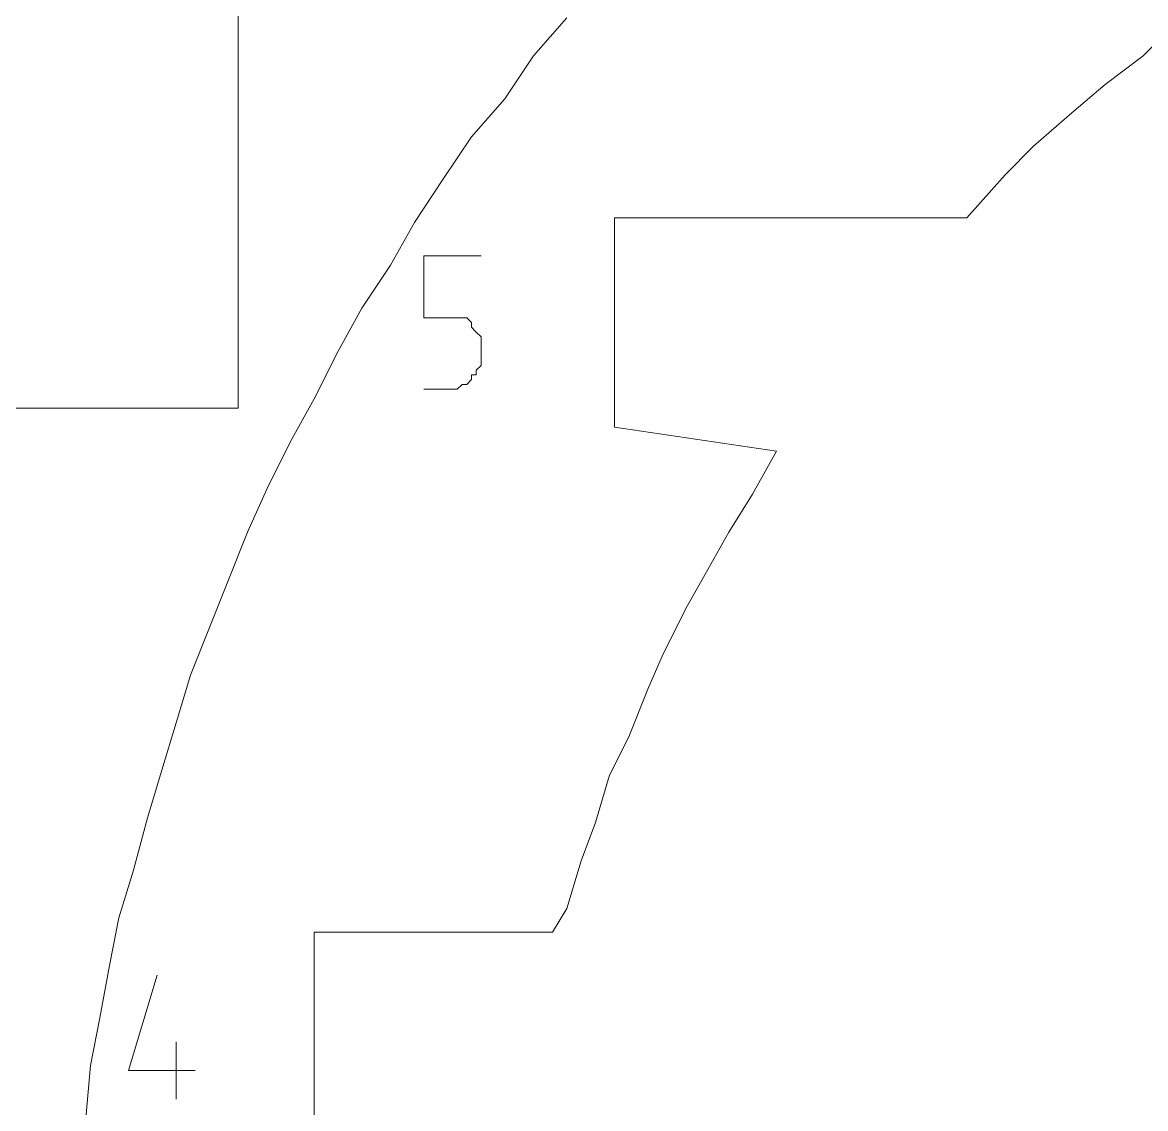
# Model space of a CAD drawing. Header units: centimetres. Extents: x -10.4 to 10.4, y -10.8 to 7.6.
# Drawn here: x -7.865 to -6.531, y -3.434 to -2.144 of the extents above; entities that cross this region are included whole.
import ezdxf
from ezdxf.lldxf.tags import DXFTag

# ---------------------------------------------------------------- set-up
doc = ezdxf.new("R2010")
doc.units = ezdxf.units.CM
doc.header["$MEASUREMENT"] = 0
doc.layers.add('layer 1', color=7, linetype='Continuous')
tags = doc.linetypes.add('New Line1446', pattern=[0.2, 0.1, -0.1]).pattern_tags.tags
tags[6:7] = [DXFTag(74, 4), DXFTag(75, 0), DXFTag(340, '0'), DXFTag(46, 1.0), DXFTag(50, 0.0), DXFTag(44, 0.0), DXFTag(45, 0.0)]
tags[4:5] = [DXFTag(74, 4), DXFTag(75, 0), DXFTag(340, '0'), DXFTag(46, 1.0), DXFTag(50, 0.0), DXFTag(44, 0.0), DXFTag(45, 0.0)]
tags = doc.linetypes.add('New Line1447', pattern=[0.2, 0.1, -0.1]).pattern_tags.tags
tags[6:7] = [DXFTag(74, 4), DXFTag(75, 0), DXFTag(340, '0'), DXFTag(46, 1.0), DXFTag(50, 0.0), DXFTag(44, 0.0), DXFTag(45, 0.0)]
tags[4:5] = [DXFTag(74, 4), DXFTag(75, 0), DXFTag(340, '0'), DXFTag(46, 1.0), DXFTag(50, 0.0), DXFTag(44, 0.0), DXFTag(45, 0.0)]
tags = doc.linetypes.add('New Line829', pattern=[0.2, 0.1, -0.1]).pattern_tags.tags
tags[6:7] = [DXFTag(74, 4), DXFTag(75, 0), DXFTag(340, '0'), DXFTag(46, 1.0), DXFTag(50, 0.0), DXFTag(44, 0.0), DXFTag(45, 0.0)]
tags[4:5] = [DXFTag(74, 4), DXFTag(75, 0), DXFTag(340, '0'), DXFTag(46, 1.0), DXFTag(50, 0.0), DXFTag(44, 0.0), DXFTag(45, 0.0)]
tags = doc.linetypes.add('New Line830', pattern=[0.2, 0.1, -0.1]).pattern_tags.tags
tags[6:7] = [DXFTag(74, 4), DXFTag(75, 0), DXFTag(340, '0'), DXFTag(46, 1.0), DXFTag(50, 0.0), DXFTag(44, 0.0), DXFTag(45, 0.0)]
tags[4:5] = [DXFTag(74, 4), DXFTag(75, 0), DXFTag(340, '0'), DXFTag(46, 1.0), DXFTag(50, 0.0), DXFTag(44, 0.0), DXFTag(45, 0.0)]
tags = doc.linetypes.add('New Line831', pattern=[0.2, 0.1, -0.1]).pattern_tags.tags
tags[6:7] = [DXFTag(74, 4), DXFTag(75, 0), DXFTag(340, '0'), DXFTag(46, 1.0), DXFTag(50, 0.0), DXFTag(44, 0.0), DXFTag(45, 0.0)]
tags[4:5] = [DXFTag(74, 4), DXFTag(75, 0), DXFTag(340, '0'), DXFTag(46, 1.0), DXFTag(50, 0.0), DXFTag(44, 0.0), DXFTag(45, 0.0)]
tags = doc.linetypes.add('New Line832', pattern=[0.2, 0.1, -0.1]).pattern_tags.tags
tags[6:7] = [DXFTag(74, 4), DXFTag(75, 0), DXFTag(340, '0'), DXFTag(46, 1.0), DXFTag(50, 0.0), DXFTag(44, 0.0), DXFTag(45, 0.0)]
tags[4:5] = [DXFTag(74, 4), DXFTag(75, 0), DXFTag(340, '0'), DXFTag(46, 1.0), DXFTag(50, 0.0), DXFTag(44, 0.0), DXFTag(45, 0.0)]
tags = doc.linetypes.add('New Line833', pattern=[0.2, 0.1, -0.1]).pattern_tags.tags
tags[6:7] = [DXFTag(74, 4), DXFTag(75, 0), DXFTag(340, '0'), DXFTag(46, 1.0), DXFTag(50, 0.0), DXFTag(44, 0.0), DXFTag(45, 0.0)]
tags[4:5] = [DXFTag(74, 4), DXFTag(75, 0), DXFTag(340, '0'), DXFTag(46, 1.0), DXFTag(50, 0.0), DXFTag(44, 0.0), DXFTag(45, 0.0)]
tags = doc.linetypes.add('New Line834', pattern=[0.2, 0.1, -0.1]).pattern_tags.tags
tags[6:7] = [DXFTag(74, 4), DXFTag(75, 0), DXFTag(340, '0'), DXFTag(46, 1.0), DXFTag(50, 0.0), DXFTag(44, 0.0), DXFTag(45, 0.0)]
tags[4:5] = [DXFTag(74, 4), DXFTag(75, 0), DXFTag(340, '0'), DXFTag(46, 1.0), DXFTag(50, 0.0), DXFTag(44, 0.0), DXFTag(45, 0.0)]
tags = doc.linetypes.add('New Line835', pattern=[0.2, 0.1, -0.1]).pattern_tags.tags
tags[6:7] = [DXFTag(74, 4), DXFTag(75, 0), DXFTag(340, '0'), DXFTag(46, 1.0), DXFTag(50, 0.0), DXFTag(44, 0.0), DXFTag(45, 0.0)]
tags[4:5] = [DXFTag(74, 4), DXFTag(75, 0), DXFTag(340, '0'), DXFTag(46, 1.0), DXFTag(50, 0.0), DXFTag(44, 0.0), DXFTag(45, 0.0)]
tags = doc.linetypes.add('New Line836', pattern=[0.2, 0.1, -0.1]).pattern_tags.tags
tags[6:7] = [DXFTag(74, 4), DXFTag(75, 0), DXFTag(340, '0'), DXFTag(46, 1.0), DXFTag(50, 0.0), DXFTag(44, 0.0), DXFTag(45, 0.0)]
tags[4:5] = [DXFTag(74, 4), DXFTag(75, 0), DXFTag(340, '0'), DXFTag(46, 1.0), DXFTag(50, 0.0), DXFTag(44, 0.0), DXFTag(45, 0.0)]
tags = doc.linetypes.add('New Line837', pattern=[0.2, 0.1, -0.1]).pattern_tags.tags
tags[6:7] = [DXFTag(74, 4), DXFTag(75, 0), DXFTag(340, '0'), DXFTag(46, 1.0), DXFTag(50, 0.0), DXFTag(44, 0.0), DXFTag(45, 0.0)]
tags[4:5] = [DXFTag(74, 4), DXFTag(75, 0), DXFTag(340, '0'), DXFTag(46, 1.0), DXFTag(50, 0.0), DXFTag(44, 0.0), DXFTag(45, 0.0)]
tags = doc.linetypes.add('New Line838', pattern=[0.2, 0.1, -0.1]).pattern_tags.tags
tags[6:7] = [DXFTag(74, 4), DXFTag(75, 0), DXFTag(340, '0'), DXFTag(46, 1.0), DXFTag(50, 0.0), DXFTag(44, 0.0), DXFTag(45, 0.0)]
tags[4:5] = [DXFTag(74, 4), DXFTag(75, 0), DXFTag(340, '0'), DXFTag(46, 1.0), DXFTag(50, 0.0), DXFTag(44, 0.0), DXFTag(45, 0.0)]
tags = doc.linetypes.add('New Line839', pattern=[0.2, 0.1, -0.1]).pattern_tags.tags
tags[6:7] = [DXFTag(74, 4), DXFTag(75, 0), DXFTag(340, '0'), DXFTag(46, 1.0), DXFTag(50, 0.0), DXFTag(44, 0.0), DXFTag(45, 0.0)]
tags[4:5] = [DXFTag(74, 4), DXFTag(75, 0), DXFTag(340, '0'), DXFTag(46, 1.0), DXFTag(50, 0.0), DXFTag(44, 0.0), DXFTag(45, 0.0)]
tags = doc.linetypes.add('New Line840', pattern=[0.2, 0.1, -0.1]).pattern_tags.tags
tags[6:7] = [DXFTag(74, 4), DXFTag(75, 0), DXFTag(340, '0'), DXFTag(46, 1.0), DXFTag(50, 0.0), DXFTag(44, 0.0), DXFTag(45, 0.0)]
tags[4:5] = [DXFTag(74, 4), DXFTag(75, 0), DXFTag(340, '0'), DXFTag(46, 1.0), DXFTag(50, 0.0), DXFTag(44, 0.0), DXFTag(45, 0.0)]
tags = doc.linetypes.add('New Line841', pattern=[0.2, 0.1, -0.1]).pattern_tags.tags
tags[6:7] = [DXFTag(74, 4), DXFTag(75, 0), DXFTag(340, '0'), DXFTag(46, 1.0), DXFTag(50, 0.0), DXFTag(44, 0.0), DXFTag(45, 0.0)]
tags[4:5] = [DXFTag(74, 4), DXFTag(75, 0), DXFTag(340, '0'), DXFTag(46, 1.0), DXFTag(50, 0.0), DXFTag(44, 0.0), DXFTag(45, 0.0)]
tags = doc.linetypes.add('New Line842', pattern=[0.2, 0.1, -0.1]).pattern_tags.tags
tags[6:7] = [DXFTag(74, 4), DXFTag(75, 0), DXFTag(340, '0'), DXFTag(46, 1.0), DXFTag(50, 0.0), DXFTag(44, 0.0), DXFTag(45, 0.0)]
tags[4:5] = [DXFTag(74, 4), DXFTag(75, 0), DXFTag(340, '0'), DXFTag(46, 1.0), DXFTag(50, 0.0), DXFTag(44, 0.0), DXFTag(45, 0.0)]
tags = doc.linetypes.add('New Line843', pattern=[0.2, 0.1, -0.1]).pattern_tags.tags
tags[6:7] = [DXFTag(74, 4), DXFTag(75, 0), DXFTag(340, '0'), DXFTag(46, 1.0), DXFTag(50, 0.0), DXFTag(44, 0.0), DXFTag(45, 0.0)]
tags[4:5] = [DXFTag(74, 4), DXFTag(75, 0), DXFTag(340, '0'), DXFTag(46, 1.0), DXFTag(50, 0.0), DXFTag(44, 0.0), DXFTag(45, 0.0)]
tags = doc.linetypes.add('New Line844', pattern=[0.2, 0.1, -0.1]).pattern_tags.tags
tags[6:7] = [DXFTag(74, 4), DXFTag(75, 0), DXFTag(340, '0'), DXFTag(46, 1.0), DXFTag(50, 0.0), DXFTag(44, 0.0), DXFTag(45, 0.0)]
tags[4:5] = [DXFTag(74, 4), DXFTag(75, 0), DXFTag(340, '0'), DXFTag(46, 1.0), DXFTag(50, 0.0), DXFTag(44, 0.0), DXFTag(45, 0.0)]
tags = doc.linetypes.add('New Line845', pattern=[0.2, 0.1, -0.1]).pattern_tags.tags
tags[6:7] = [DXFTag(74, 4), DXFTag(75, 0), DXFTag(340, '0'), DXFTag(46, 1.0), DXFTag(50, 0.0), DXFTag(44, 0.0), DXFTag(45, 0.0)]
tags[4:5] = [DXFTag(74, 4), DXFTag(75, 0), DXFTag(340, '0'), DXFTag(46, 1.0), DXFTag(50, 0.0), DXFTag(44, 0.0), DXFTag(45, 0.0)]
tags = doc.linetypes.add('New Line846', pattern=[0.2, 0.1, -0.1]).pattern_tags.tags
tags[6:7] = [DXFTag(74, 4), DXFTag(75, 0), DXFTag(340, '0'), DXFTag(46, 1.0), DXFTag(50, 0.0), DXFTag(44, 0.0), DXFTag(45, 0.0)]
tags[4:5] = [DXFTag(74, 4), DXFTag(75, 0), DXFTag(340, '0'), DXFTag(46, 1.0), DXFTag(50, 0.0), DXFTag(44, 0.0), DXFTag(45, 0.0)]
tags = doc.linetypes.add('New Line847', pattern=[0.2, 0.1, -0.1]).pattern_tags.tags
tags[6:7] = [DXFTag(74, 4), DXFTag(75, 0), DXFTag(340, '0'), DXFTag(46, 1.0), DXFTag(50, 0.0), DXFTag(44, 0.0), DXFTag(45, 0.0)]
tags[4:5] = [DXFTag(74, 4), DXFTag(75, 0), DXFTag(340, '0'), DXFTag(46, 1.0), DXFTag(50, 0.0), DXFTag(44, 0.0), DXFTag(45, 0.0)]
tags = doc.linetypes.add('New Line848', pattern=[0.2, 0.1, -0.1]).pattern_tags.tags
tags[6:7] = [DXFTag(74, 4), DXFTag(75, 0), DXFTag(340, '0'), DXFTag(46, 1.0), DXFTag(50, 0.0), DXFTag(44, 0.0), DXFTag(45, 0.0)]
tags[4:5] = [DXFTag(74, 4), DXFTag(75, 0), DXFTag(340, '0'), DXFTag(46, 1.0), DXFTag(50, 0.0), DXFTag(44, 0.0), DXFTag(45, 0.0)]
tags = doc.linetypes.add('New Line849', pattern=[0.2, 0.1, -0.1]).pattern_tags.tags
tags[6:7] = [DXFTag(74, 4), DXFTag(75, 0), DXFTag(340, '0'), DXFTag(46, 1.0), DXFTag(50, 0.0), DXFTag(44, 0.0), DXFTag(45, 0.0)]
tags[4:5] = [DXFTag(74, 4), DXFTag(75, 0), DXFTag(340, '0'), DXFTag(46, 1.0), DXFTag(50, 0.0), DXFTag(44, 0.0), DXFTag(45, 0.0)]
tags = doc.linetypes.add('New Line850', pattern=[0.2, 0.1, -0.1]).pattern_tags.tags
tags[6:7] = [DXFTag(74, 4), DXFTag(75, 0), DXFTag(340, '0'), DXFTag(46, 1.0), DXFTag(50, 0.0), DXFTag(44, 0.0), DXFTag(45, 0.0)]
tags[4:5] = [DXFTag(74, 4), DXFTag(75, 0), DXFTag(340, '0'), DXFTag(46, 1.0), DXFTag(50, 0.0), DXFTag(44, 0.0), DXFTag(45, 0.0)]
tags = doc.linetypes.add('New Line851', pattern=[0.2, 0.1, -0.1]).pattern_tags.tags
tags[6:7] = [DXFTag(74, 4), DXFTag(75, 0), DXFTag(340, '0'), DXFTag(46, 1.0), DXFTag(50, 0.0), DXFTag(44, 0.0), DXFTag(45, 0.0)]
tags[4:5] = [DXFTag(74, 4), DXFTag(75, 0), DXFTag(340, '0'), DXFTag(46, 1.0), DXFTag(50, 0.0), DXFTag(44, 0.0), DXFTag(45, 0.0)]
tags = doc.linetypes.add('New Line936', pattern=[0.2, 0.1, -0.1]).pattern_tags.tags
tags[6:7] = [DXFTag(74, 4), DXFTag(75, 0), DXFTag(340, '0'), DXFTag(46, 1.0), DXFTag(50, 0.0), DXFTag(44, 0.0), DXFTag(45, 0.0)]
tags[4:5] = [DXFTag(74, 4), DXFTag(75, 0), DXFTag(340, '0'), DXFTag(46, 1.0), DXFTag(50, 0.0), DXFTag(44, 0.0), DXFTag(45, 0.0)]
tags = doc.linetypes.add('New Line937', pattern=[0.2, 0.1, -0.1]).pattern_tags.tags
tags[6:7] = [DXFTag(74, 4), DXFTag(75, 0), DXFTag(340, '0'), DXFTag(46, 1.0), DXFTag(50, 0.0), DXFTag(44, 0.0), DXFTag(45, 0.0)]
tags[4:5] = [DXFTag(74, 4), DXFTag(75, 0), DXFTag(340, '0'), DXFTag(46, 1.0), DXFTag(50, 0.0), DXFTag(44, 0.0), DXFTag(45, 0.0)]
tags = doc.linetypes.add('New Line938', pattern=[0.2, 0.1, -0.1]).pattern_tags.tags
tags[6:7] = [DXFTag(74, 4), DXFTag(75, 0), DXFTag(340, '0'), DXFTag(46, 1.0), DXFTag(50, 0.0), DXFTag(44, 0.0), DXFTag(45, 0.0)]
tags[4:5] = [DXFTag(74, 4), DXFTag(75, 0), DXFTag(340, '0'), DXFTag(46, 1.0), DXFTag(50, 0.0), DXFTag(44, 0.0), DXFTag(45, 0.0)]
tags = doc.linetypes.add('New Line939', pattern=[0.2, 0.1, -0.1]).pattern_tags.tags
tags[6:7] = [DXFTag(74, 4), DXFTag(75, 0), DXFTag(340, '0'), DXFTag(46, 1.0), DXFTag(50, 0.0), DXFTag(44, 0.0), DXFTag(45, 0.0)]
tags[4:5] = [DXFTag(74, 4), DXFTag(75, 0), DXFTag(340, '0'), DXFTag(46, 1.0), DXFTag(50, 0.0), DXFTag(44, 0.0), DXFTag(45, 0.0)]
tags = doc.linetypes.add('New Line940', pattern=[0.2, 0.1, -0.1]).pattern_tags.tags
tags[6:7] = [DXFTag(74, 4), DXFTag(75, 0), DXFTag(340, '0'), DXFTag(46, 1.0), DXFTag(50, 0.0), DXFTag(44, 0.0), DXFTag(45, 0.0)]
tags[4:5] = [DXFTag(74, 4), DXFTag(75, 0), DXFTag(340, '0'), DXFTag(46, 1.0), DXFTag(50, 0.0), DXFTag(44, 0.0), DXFTag(45, 0.0)]
tags = doc.linetypes.add('New Line941', pattern=[0.2, 0.1, -0.1]).pattern_tags.tags
tags[6:7] = [DXFTag(74, 4), DXFTag(75, 0), DXFTag(340, '0'), DXFTag(46, 1.0), DXFTag(50, 0.0), DXFTag(44, 0.0), DXFTag(45, 0.0)]
tags[4:5] = [DXFTag(74, 4), DXFTag(75, 0), DXFTag(340, '0'), DXFTag(46, 1.0), DXFTag(50, 0.0), DXFTag(44, 0.0), DXFTag(45, 0.0)]
tags = doc.linetypes.add('New Line942', pattern=[0.2, 0.1, -0.1]).pattern_tags.tags
tags[6:7] = [DXFTag(74, 4), DXFTag(75, 0), DXFTag(340, '0'), DXFTag(46, 1.0), DXFTag(50, 0.0), DXFTag(44, 0.0), DXFTag(45, 0.0)]
tags[4:5] = [DXFTag(74, 4), DXFTag(75, 0), DXFTag(340, '0'), DXFTag(46, 1.0), DXFTag(50, 0.0), DXFTag(44, 0.0), DXFTag(45, 0.0)]
tags = doc.linetypes.add('New Line943', pattern=[0.2, 0.1, -0.1]).pattern_tags.tags
tags[6:7] = [DXFTag(74, 4), DXFTag(75, 0), DXFTag(340, '0'), DXFTag(46, 1.0), DXFTag(50, 0.0), DXFTag(44, 0.0), DXFTag(45, 0.0)]
tags[4:5] = [DXFTag(74, 4), DXFTag(75, 0), DXFTag(340, '0'), DXFTag(46, 1.0), DXFTag(50, 0.0), DXFTag(44, 0.0), DXFTag(45, 0.0)]
tags = doc.linetypes.add('New Line944', pattern=[0.2, 0.1, -0.1]).pattern_tags.tags
tags[6:7] = [DXFTag(74, 4), DXFTag(75, 0), DXFTag(340, '0'), DXFTag(46, 1.0), DXFTag(50, 0.0), DXFTag(44, 0.0), DXFTag(45, 0.0)]
tags[4:5] = [DXFTag(74, 4), DXFTag(75, 0), DXFTag(340, '0'), DXFTag(46, 1.0), DXFTag(50, 0.0), DXFTag(44, 0.0), DXFTag(45, 0.0)]
tags = doc.linetypes.add('New Line945', pattern=[0.2, 0.1, -0.1]).pattern_tags.tags
tags[6:7] = [DXFTag(74, 4), DXFTag(75, 0), DXFTag(340, '0'), DXFTag(46, 1.0), DXFTag(50, 0.0), DXFTag(44, 0.0), DXFTag(45, 0.0)]
tags[4:5] = [DXFTag(74, 4), DXFTag(75, 0), DXFTag(340, '0'), DXFTag(46, 1.0), DXFTag(50, 0.0), DXFTag(44, 0.0), DXFTag(45, 0.0)]
tags = doc.linetypes.add('New Line946', pattern=[0.2, 0.1, -0.1]).pattern_tags.tags
tags[6:7] = [DXFTag(74, 4), DXFTag(75, 0), DXFTag(340, '0'), DXFTag(46, 1.0), DXFTag(50, 0.0), DXFTag(44, 0.0), DXFTag(45, 0.0)]
tags[4:5] = [DXFTag(74, 4), DXFTag(75, 0), DXFTag(340, '0'), DXFTag(46, 1.0), DXFTag(50, 0.0), DXFTag(44, 0.0), DXFTag(45, 0.0)]
tags = doc.linetypes.add('New Line947', pattern=[0.2, 0.1, -0.1]).pattern_tags.tags
tags[6:7] = [DXFTag(74, 4), DXFTag(75, 0), DXFTag(340, '0'), DXFTag(46, 1.0), DXFTag(50, 0.0), DXFTag(44, 0.0), DXFTag(45, 0.0)]
tags[4:5] = [DXFTag(74, 4), DXFTag(75, 0), DXFTag(340, '0'), DXFTag(46, 1.0), DXFTag(50, 0.0), DXFTag(44, 0.0), DXFTag(45, 0.0)]
tags = doc.linetypes.add('New Line948', pattern=[0.2, 0.1, -0.1]).pattern_tags.tags
tags[6:7] = [DXFTag(74, 4), DXFTag(75, 0), DXFTag(340, '0'), DXFTag(46, 1.0), DXFTag(50, 0.0), DXFTag(44, 0.0), DXFTag(45, 0.0)]
tags[4:5] = [DXFTag(74, 4), DXFTag(75, 0), DXFTag(340, '0'), DXFTag(46, 1.0), DXFTag(50, 0.0), DXFTag(44, 0.0), DXFTag(45, 0.0)]
tags = doc.linetypes.add('New Line949', pattern=[0.2, 0.1, -0.1]).pattern_tags.tags
tags[6:7] = [DXFTag(74, 4), DXFTag(75, 0), DXFTag(340, '0'), DXFTag(46, 1.0), DXFTag(50, 0.0), DXFTag(44, 0.0), DXFTag(45, 0.0)]
tags[4:5] = [DXFTag(74, 4), DXFTag(75, 0), DXFTag(340, '0'), DXFTag(46, 1.0), DXFTag(50, 0.0), DXFTag(44, 0.0), DXFTag(45, 0.0)]
tags = doc.linetypes.add('New Line950', pattern=[0.2, 0.1, -0.1]).pattern_tags.tags
tags[6:7] = [DXFTag(74, 4), DXFTag(75, 0), DXFTag(340, '0'), DXFTag(46, 1.0), DXFTag(50, 0.0), DXFTag(44, 0.0), DXFTag(45, 0.0)]
tags[4:5] = [DXFTag(74, 4), DXFTag(75, 0), DXFTag(340, '0'), DXFTag(46, 1.0), DXFTag(50, 0.0), DXFTag(44, 0.0), DXFTag(45, 0.0)]
tags = doc.linetypes.add('New Line951', pattern=[0.2, 0.1, -0.1]).pattern_tags.tags
tags[6:7] = [DXFTag(74, 4), DXFTag(75, 0), DXFTag(340, '0'), DXFTag(46, 1.0), DXFTag(50, 0.0), DXFTag(44, 0.0), DXFTag(45, 0.0)]
tags[4:5] = [DXFTag(74, 4), DXFTag(75, 0), DXFTag(340, '0'), DXFTag(46, 1.0), DXFTag(50, 0.0), DXFTag(44, 0.0), DXFTag(45, 0.0)]
tags = doc.linetypes.add('New Line952', pattern=[0.2, 0.1, -0.1]).pattern_tags.tags
tags[6:7] = [DXFTag(74, 4), DXFTag(75, 0), DXFTag(340, '0'), DXFTag(46, 1.0), DXFTag(50, 0.0), DXFTag(44, 0.0), DXFTag(45, 0.0)]
tags[4:5] = [DXFTag(74, 4), DXFTag(75, 0), DXFTag(340, '0'), DXFTag(46, 1.0), DXFTag(50, 0.0), DXFTag(44, 0.0), DXFTag(45, 0.0)]
tags = doc.linetypes.add('New Line953', pattern=[0.2, 0.1, -0.1]).pattern_tags.tags
tags[6:7] = [DXFTag(74, 4), DXFTag(75, 0), DXFTag(340, '0'), DXFTag(46, 1.0), DXFTag(50, 0.0), DXFTag(44, 0.0), DXFTag(45, 0.0)]
tags[4:5] = [DXFTag(74, 4), DXFTag(75, 0), DXFTag(340, '0'), DXFTag(46, 1.0), DXFTag(50, 0.0), DXFTag(44, 0.0), DXFTag(45, 0.0)]
tags = doc.linetypes.add('New Line954', pattern=[0.2, 0.1, -0.1]).pattern_tags.tags
tags[6:7] = [DXFTag(74, 4), DXFTag(75, 0), DXFTag(340, '0'), DXFTag(46, 1.0), DXFTag(50, 0.0), DXFTag(44, 0.0), DXFTag(45, 0.0)]
tags[4:5] = [DXFTag(74, 4), DXFTag(75, 0), DXFTag(340, '0'), DXFTag(46, 1.0), DXFTag(50, 0.0), DXFTag(44, 0.0), DXFTag(45, 0.0)]
tags = doc.linetypes.add('New Line955', pattern=[0.2, 0.1, -0.1]).pattern_tags.tags
tags[6:7] = [DXFTag(74, 4), DXFTag(75, 0), DXFTag(340, '0'), DXFTag(46, 1.0), DXFTag(50, 0.0), DXFTag(44, 0.0), DXFTag(45, 0.0)]
tags[4:5] = [DXFTag(74, 4), DXFTag(75, 0), DXFTag(340, '0'), DXFTag(46, 1.0), DXFTag(50, 0.0), DXFTag(44, 0.0), DXFTag(45, 0.0)]
tags = doc.linetypes.add('New Line956', pattern=[0.2, 0.1, -0.1]).pattern_tags.tags
tags[6:7] = [DXFTag(74, 4), DXFTag(75, 0), DXFTag(340, '0'), DXFTag(46, 1.0), DXFTag(50, 0.0), DXFTag(44, 0.0), DXFTag(45, 0.0)]
tags[4:5] = [DXFTag(74, 4), DXFTag(75, 0), DXFTag(340, '0'), DXFTag(46, 1.0), DXFTag(50, 0.0), DXFTag(44, 0.0), DXFTag(45, 0.0)]
tags = doc.linetypes.add('New Line957', pattern=[0.2, 0.1, -0.1]).pattern_tags.tags
tags[6:7] = [DXFTag(74, 4), DXFTag(75, 0), DXFTag(340, '0'), DXFTag(46, 1.0), DXFTag(50, 0.0), DXFTag(44, 0.0), DXFTag(45, 0.0)]
tags[4:5] = [DXFTag(74, 4), DXFTag(75, 0), DXFTag(340, '0'), DXFTag(46, 1.0), DXFTag(50, 0.0), DXFTag(44, 0.0), DXFTag(45, 0.0)]
tags = doc.linetypes.add('New Line958', pattern=[0.2, 0.1, -0.1]).pattern_tags.tags
tags[6:7] = [DXFTag(74, 4), DXFTag(75, 0), DXFTag(340, '0'), DXFTag(46, 1.0), DXFTag(50, 0.0), DXFTag(44, 0.0), DXFTag(45, 0.0)]
tags[4:5] = [DXFTag(74, 4), DXFTag(75, 0), DXFTag(340, '0'), DXFTag(46, 1.0), DXFTag(50, 0.0), DXFTag(44, 0.0), DXFTag(45, 0.0)]
tags = doc.linetypes.add('New Line959', pattern=[0.2, 0.1, -0.1]).pattern_tags.tags
tags[6:7] = [DXFTag(74, 4), DXFTag(75, 0), DXFTag(340, '0'), DXFTag(46, 1.0), DXFTag(50, 0.0), DXFTag(44, 0.0), DXFTag(45, 0.0)]
tags[4:5] = [DXFTag(74, 4), DXFTag(75, 0), DXFTag(340, '0'), DXFTag(46, 1.0), DXFTag(50, 0.0), DXFTag(44, 0.0), DXFTag(45, 0.0)]

msp = doc.modelspace()

# ---------------------------------------------------------------- linework, layer by layer
at = {"layer": 'layer 1', "color": 5, "linetype": 'New Line1447', "lineweight": 9}
msp.add_open_spline([(-7.60907, -2.60177), (-7.60907, -2.60177), (-7.60907, -1.84924), (-7.60907, -1.84924)], degree=3, dxfattribs=at)
at = {"layer": 'layer 1', "color": 5, "linetype": 'New Line936', "lineweight": 9}
msp.add_open_spline([(-7.21867, -2.13785), (-7.21867, -2.13785), (-7.25833, -2.18306), (-7.25833, -2.18306)], degree=3, dxfattribs=at)
at = {"layer": 'layer 1', "color": 5, "linetype": 'New Line851', "lineweight": 9}
msp.add_open_spline([(-6.53409, -2.18306), (-6.53409, -2.18306), (-6.50012, -2.14923), (-6.50012, -2.14923)], degree=3, dxfattribs=at)
at = {"layer": 'layer 1', "color": 5, "linetype": 'New Line937', "lineweight": 9}
msp.add_open_spline([(-7.25833, -2.18306), (-7.25833, -2.18306), (-7.29217, -2.23411), (-7.29217, -2.23411)], degree=3, dxfattribs=at)
at = {"layer": 'layer 1', "color": 5, "linetype": 'New Line850', "lineweight": 9}
msp.add_open_spline([(-6.57931, -2.21705), (-6.57931, -2.21705), (-6.53409, -2.18306), (-6.53409, -2.18306)], degree=3, dxfattribs=at)
at = {"layer": 'layer 1', "color": 5, "linetype": 'New Line849', "lineweight": 9}
msp.add_open_spline([(-6.61897, -2.25103), (-6.61897, -2.25103), (-6.57931, -2.21705), (-6.57931, -2.21705)], degree=3, dxfattribs=at)
at = {"layer": 'layer 1', "color": 5, "linetype": 'New Line938', "lineweight": 9}
msp.add_open_spline([(-7.29217, -2.23411), (-7.29217, -2.23411), (-7.33183, -2.27932), (-7.33183, -2.27932)], degree=3, dxfattribs=at)
at = {"layer": 'layer 1', "color": 5, "linetype": 'New Line848', "lineweight": 9}
msp.add_open_spline([(-6.66419, -2.29055), (-6.66419, -2.29055), (-6.61897, -2.25103), (-6.61897, -2.25103)], degree=3, dxfattribs=at)
at = {"layer": 'layer 1', "color": 5, "linetype": 'New Line939', "lineweight": 9}
msp.add_open_spline([(-7.33183, -2.27932), (-7.33183, -2.27932), (-7.36582, -2.33021), (-7.36582, -2.33021)], degree=3, dxfattribs=at)
at = {"layer": 'layer 1', "color": 5, "linetype": 'New Line847', "lineweight": 9}
msp.add_open_spline([(-6.69816, -2.32452), (-6.69816, -2.32452), (-6.66419, -2.29055), (-6.66419, -2.29055)], degree=3, dxfattribs=at)
at = {"layer": 'layer 1', "color": 5, "linetype": 'New Line940', "lineweight": 9}
msp.add_open_spline([(-7.36582, -2.33021), (-7.36582, -2.33021), (-7.39965, -2.38112), (-7.39965, -2.38112)], degree=3, dxfattribs=at)
at = {"layer": 'layer 1', "color": 5, "linetype": 'New Line846', "lineweight": 9}
msp.add_open_spline([(-6.74337, -2.37543), (-6.74337, -2.37543), (-6.69816, -2.32452), (-6.69816, -2.32452)], degree=3, dxfattribs=at)
at = {"layer": 'layer 1', "color": 5, "linetype": 'New Line941', "lineweight": 9}
msp.add_open_spline([(-7.39965, -2.38112), (-7.39965, -2.38112), (-7.42795, -2.43201), (-7.42795, -2.43201)], degree=3, dxfattribs=at)
at = {"layer": 'layer 1', "color": 5, "linetype": 'New Line844', "lineweight": 9}
msp.add_open_spline([(-7.16208, -2.62437), (-7.16208, -2.62437), (-7.16208, -2.37543), (-7.16208, -2.37543)], degree=3, dxfattribs=at)
at = {"layer": 'layer 1', "color": 5, "linetype": 'New Line845', "lineweight": 9}
msp.add_open_spline([(-7.16208, -2.37543), (-7.16208, -2.37543), (-6.74337, -2.37543), (-6.74337, -2.37543)], degree=3, dxfattribs=at)
at = {"layer": 'layer 1', "color": 1, "lineweight": 20}
for points in [[(-7.38842, -2.49429), (-7.38842, -2.49429), (-7.38842, -2.42078), (-7.38842, -2.42078)], [(-7.38842, -2.42078), (-7.38842, -2.42078), (-7.32046, -2.42078), (-7.32046, -2.42078)], [(-7.35444, -2.49429), (-7.35444, -2.49429), (-7.38842, -2.49429), (-7.38842, -2.49429)], [(-7.34875, -2.49429), (-7.34875, -2.49429), (-7.35444, -2.49429), (-7.35444, -2.49429)], [(-7.34307, -2.49429), (-7.34307, -2.49429), (-7.34875, -2.49429), (-7.34875, -2.49429)], [(-7.33752, -2.49429), (-7.33752, -2.49429), (-7.34307, -2.49429), (-7.34307, -2.49429)], [(-7.33183, -2.49997), (-7.33183, -2.49997), (-7.33752, -2.49429), (-7.33752, -2.49429)], [(-7.33183, -2.50566), (-7.33183, -2.50566), (-7.33183, -2.49997), (-7.33183, -2.49997)], [(-7.32615, -2.51135), (-7.32615, -2.51135), (-7.33183, -2.50566), (-7.33183, -2.50566)], [(-7.32046, -2.51689), (-7.32046, -2.51689), (-7.32615, -2.51135), (-7.32615, -2.51135)], [(-7.32615, -2.51135), (-7.32615, -2.51135), (-7.32615, -2.51135), (-7.32615, -2.51135)], [(-7.32046, -2.52827), (-7.32046, -2.52827), (-7.32046, -2.51689), (-7.32046, -2.51689)], [(-7.32046, -2.54518), (-7.32046, -2.54518), (-7.32046, -2.52827), (-7.32046, -2.52827)], [(-7.32046, -2.52827), (-7.32046, -2.52827), (-7.32046, -2.52827), (-7.32046, -2.52827)], [(-7.32046, -2.55087), (-7.32046, -2.55087), (-7.32046, -2.54518), (-7.32046, -2.54518)], [(-7.32615, -2.55656), (-7.32615, -2.55656), (-7.32046, -2.55087), (-7.32046, -2.55087)], [(-7.32615, -2.56225), (-7.32615, -2.56225), (-7.32615, -2.55656), (-7.32615, -2.55656)], [(-7.34875, -2.57917), (-7.34875, -2.57917), (-7.34307, -2.57348), (-7.34307, -2.57348)], [(-7.34307, -2.57348), (-7.34307, -2.57348), (-7.33752, -2.57348), (-7.33752, -2.57348)], [(-7.33752, -2.57348), (-7.33752, -2.57348), (-7.33183, -2.56779), (-7.33183, -2.56779)], [(-7.33183, -2.56779), (-7.33183, -2.56779), (-7.33183, -2.56225), (-7.33183, -2.56225)], [(-7.33183, -2.56225), (-7.33183, -2.56225), (-7.32615, -2.56225), (-7.32615, -2.56225)], [(-7.38842, -2.57917), (-7.38842, -2.57917), (-7.35444, -2.57917), (-7.35444, -2.57917)], [(-7.35444, -2.57917), (-7.35444, -2.57917), (-7.35444, -2.57917), (-7.35444, -2.57917)], [(-7.35444, -2.57917), (-7.35444, -2.57917), (-7.34875, -2.57917), (-7.34875, -2.57917)], [(-7.73916, -3.38828), (-7.73916, -3.38828), (-7.70519, -3.27511), (-7.70519, -3.27511)], [(-7.68258, -3.42226), (-7.68258, -3.42226), (-7.68258, -3.3543), (-7.68258, -3.3543)], [(-7.65998, -3.38828), (-7.65998, -3.38828), (-7.73916, -3.38828), (-7.73916, -3.38828)]]:
    msp.add_open_spline(points, degree=3, dxfattribs=at)
at = {"layer": 'layer 1', "color": 5, "linetype": 'New Line942', "lineweight": 9}
msp.add_open_spline([(-7.42795, -2.43201), (-7.42795, -2.43201), (-7.46192, -2.48306), (-7.46192, -2.48306)], degree=3, dxfattribs=at)
at = {"layer": 'layer 1', "color": 5, "linetype": 'New Line943', "lineweight": 9}
msp.add_open_spline([(-7.46192, -2.48306), (-7.46192, -2.48306), (-7.49022, -2.53396), (-7.49022, -2.53396)], degree=3, dxfattribs=at)
at = {"layer": 'layer 1', "color": 5, "linetype": 'New Line944', "lineweight": 9}
msp.add_open_spline([(-7.49022, -2.53396), (-7.49022, -2.53396), (-7.51852, -2.59054), (-7.51852, -2.59054)], degree=3, dxfattribs=at)
at = {"layer": 'layer 1', "color": 5, "linetype": 'New Line945', "lineweight": 9}
msp.add_open_spline([(-7.51852, -2.59054), (-7.51852, -2.59054), (-7.5468, -2.64144), (-7.5468, -2.64144)], degree=3, dxfattribs=at)
at = {"layer": 'layer 1', "color": 5, "linetype": 'New Line1446', "lineweight": 9}
msp.add_open_spline([(-8.4634, -2.60177), (-8.4634, -2.60177), (-7.60907, -2.60177), (-7.60907, -2.60177)], degree=3, dxfattribs=at)
at = {"layer": 'layer 1', "color": 5, "linetype": 'New Line843', "lineweight": 9}
msp.add_open_spline([(-6.96972, -2.65267), (-6.96972, -2.65267), (-7.16208, -2.62437), (-7.16208, -2.62437)], degree=3, dxfattribs=at)
at = {"layer": 'layer 1', "color": 5, "linetype": 'New Line946', "lineweight": 9}
msp.add_open_spline([(-7.5468, -2.64144), (-7.5468, -2.64144), (-7.5751, -2.69802), (-7.5751, -2.69802)], degree=3, dxfattribs=at)
at = {"layer": 'layer 1', "color": 5, "linetype": 'New Line842', "lineweight": 9}
msp.add_open_spline([(-6.99801, -2.70371), (-6.99801, -2.70371), (-6.96972, -2.65267), (-6.96972, -2.65267)], degree=3, dxfattribs=at)
at = {"layer": 'layer 1', "color": 5, "linetype": 'New Line947', "lineweight": 9}
msp.add_open_spline([(-7.5751, -2.69802), (-7.5751, -2.69802), (-7.5977, -2.74893), (-7.5977, -2.74893)], degree=3, dxfattribs=at)
at = {"layer": 'layer 1', "color": 5, "linetype": 'New Line841', "lineweight": 9}
msp.add_open_spline([(-7.02631, -2.74893), (-7.02631, -2.74893), (-6.99801, -2.70371), (-6.99801, -2.70371)], degree=3, dxfattribs=at)
at = {"layer": 'layer 1', "color": 5, "linetype": 'New Line948', "lineweight": 9}
msp.add_open_spline([(-7.5977, -2.74893), (-7.5977, -2.74893), (-7.62031, -2.80551), (-7.62031, -2.80551)], degree=3, dxfattribs=at)
at = {"layer": 'layer 1', "color": 5, "linetype": 'New Line840', "lineweight": 9}
msp.add_open_spline([(-7.0546, -2.79982), (-7.0546, -2.79982), (-7.02631, -2.74893), (-7.02631, -2.74893)], degree=3, dxfattribs=at)
at = {"layer": 'layer 1', "color": 5, "linetype": 'New Line839', "lineweight": 9}
msp.add_open_spline([(-7.0772, -2.83948), (-7.0772, -2.83948), (-7.0546, -2.79982), (-7.0546, -2.79982)], degree=3, dxfattribs=at)
at = {"layer": 'layer 1', "color": 5, "linetype": 'New Line949', "lineweight": 9}
msp.add_open_spline([(-7.62031, -2.80551), (-7.62031, -2.80551), (-7.64306, -2.86209), (-7.64306, -2.86209)], degree=3, dxfattribs=at)
at = {"layer": 'layer 1', "color": 5, "linetype": 'New Line838', "lineweight": 9}
msp.add_open_spline([(-7.10549, -2.89608), (-7.10549, -2.89608), (-7.0772, -2.83948), (-7.0772, -2.83948)], degree=3, dxfattribs=at)
at = {"layer": 'layer 1', "color": 5, "linetype": 'New Line950', "lineweight": 9}
msp.add_open_spline([(-7.64306, -2.86209), (-7.64306, -2.86209), (-7.66567, -2.91868), (-7.66567, -2.91868)], degree=3, dxfattribs=at)
at = {"layer": 'layer 1', "color": 5, "linetype": 'New Line837', "lineweight": 9}
msp.add_open_spline([(-7.12241, -2.9356), (-7.12241, -2.9356), (-7.10549, -2.89608), (-7.10549, -2.89608)], degree=3, dxfattribs=at)
at = {"layer": 'layer 1', "color": 5, "linetype": 'New Line951', "lineweight": 9}
msp.add_open_spline([(-7.66567, -2.91868), (-7.66567, -2.91868), (-7.68258, -2.97527), (-7.68258, -2.97527)], degree=3, dxfattribs=at)
at = {"layer": 'layer 1', "color": 5, "linetype": 'New Line836', "lineweight": 9}
msp.add_open_spline([(-7.14516, -2.99218), (-7.14516, -2.99218), (-7.12241, -2.9356), (-7.12241, -2.9356)], degree=3, dxfattribs=at)
at = {"layer": 'layer 1', "color": 5, "linetype": 'New Line952', "lineweight": 9}
msp.add_open_spline([(-7.68258, -2.97527), (-7.68258, -2.97527), (-7.69964, -3.03185), (-7.69964, -3.03185)], degree=3, dxfattribs=at)
at = {"layer": 'layer 1', "color": 5, "linetype": 'New Line835', "lineweight": 9}
msp.add_open_spline([(-7.16777, -3.03754), (-7.16777, -3.03754), (-7.14516, -2.99218), (-7.14516, -2.99218)], degree=3, dxfattribs=at)
at = {"layer": 'layer 1', "color": 5, "linetype": 'New Line953', "lineweight": 9}
msp.add_open_spline([(-7.69964, -3.03185), (-7.69964, -3.03185), (-7.71656, -3.08844), (-7.71656, -3.08844)], degree=3, dxfattribs=at)
at = {"layer": 'layer 1', "color": 5, "linetype": 'New Line834', "lineweight": 9}
msp.add_open_spline([(-7.18468, -3.09398), (-7.18468, -3.09398), (-7.16777, -3.03754), (-7.16777, -3.03754)], degree=3, dxfattribs=at)
at = {"layer": 'layer 1', "color": 5, "linetype": 'New Line954', "lineweight": 9}
msp.add_open_spline([(-7.71656, -3.08844), (-7.71656, -3.08844), (-7.73347, -3.15056), (-7.73347, -3.15056)], degree=3, dxfattribs=at)
at = {"layer": 'layer 1', "color": 5, "linetype": 'New Line833', "lineweight": 9}
msp.add_open_spline([(-7.20175, -3.13933), (-7.20175, -3.13933), (-7.18468, -3.09398), (-7.18468, -3.09398)], degree=3, dxfattribs=at)
at = {"layer": 'layer 1', "color": 5, "linetype": 'New Line832', "lineweight": 9}
msp.add_open_spline([(-7.21867, -3.19592), (-7.21867, -3.19592), (-7.20175, -3.13933), (-7.20175, -3.13933)], degree=3, dxfattribs=at)
at = {"layer": 'layer 1', "color": 5, "linetype": 'New Line955', "lineweight": 9}
msp.add_open_spline([(-7.73347, -3.15056), (-7.73347, -3.15056), (-7.75054, -3.20715), (-7.75054, -3.20715)], degree=3, dxfattribs=at)
at = {"layer": 'layer 1', "color": 5, "linetype": 'New Line831', "lineweight": 9}
msp.add_open_spline([(-7.23558, -3.22421), (-7.23558, -3.22421), (-7.21867, -3.19592), (-7.21867, -3.19592)], degree=3, dxfattribs=at)
at = {"layer": 'layer 1', "color": 5, "linetype": 'New Line956', "lineweight": 9}
msp.add_open_spline([(-7.75054, -3.20715), (-7.75054, -3.20715), (-7.76177, -3.26373), (-7.76177, -3.26373)], degree=3, dxfattribs=at)
at = {"layer": 'layer 1', "color": 5, "linetype": 'New Line829', "lineweight": 9}
msp.add_open_spline([(-7.51852, -3.47317), (-7.51852, -3.47317), (-7.51852, -3.22421), (-7.51852, -3.22421)], degree=3, dxfattribs=at)
at = {"layer": 'layer 1', "color": 5, "linetype": 'New Line830', "lineweight": 9}
msp.add_open_spline([(-7.51852, -3.22421), (-7.51852, -3.22421), (-7.23558, -3.22421), (-7.23558, -3.22421)], degree=3, dxfattribs=at)
at = {"layer": 'layer 1', "color": 5, "linetype": 'New Line957', "lineweight": 9}
msp.add_open_spline([(-7.76177, -3.26373), (-7.76177, -3.26373), (-7.77315, -3.326), (-7.77315, -3.326)], degree=3, dxfattribs=at)
at = {"layer": 'layer 1', "color": 5, "linetype": 'New Line958', "lineweight": 9}
msp.add_open_spline([(-7.77315, -3.326), (-7.77315, -3.326), (-7.78452, -3.3826), (-7.78452, -3.3826)], degree=3, dxfattribs=at)
at = {"layer": 'layer 1', "color": 5, "linetype": 'New Line959', "lineweight": 9}
msp.add_open_spline([(-7.78452, -3.3826), (-7.78452, -3.3826), (-7.79007, -3.44487), (-7.79007, -3.44487)], degree=3, dxfattribs=at)

doc.saveas('drawing.dxf')
